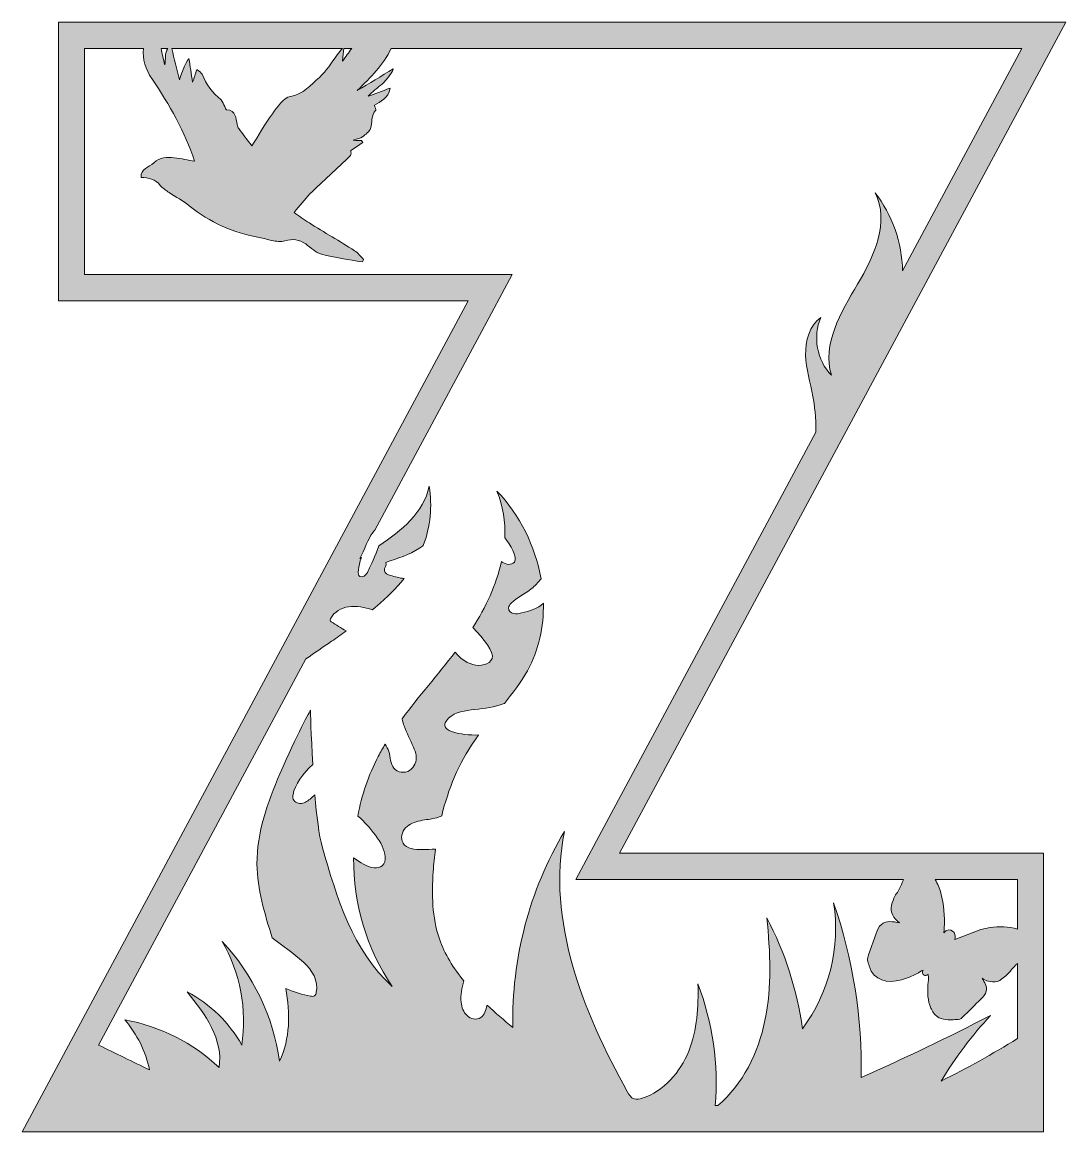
# Model space of a CAD drawing. Header units: millimetres. Extents: x 102 to 872, y -309 to -31.
# Drawn here: x 752.3 to 871.7, y -158.2 to -31.2 of the extents above; entities that cross this region are included whole.
import ezdxf

# ---------------------------------------------------------------- set-up
doc = ezdxf.new("R2010")
doc.units = ezdxf.units.MM
doc.header["$MEASUREMENT"] = 0
doc.layers.add('Layer 7', color=7, linetype='Continuous')

msp = doc.modelspace()

# ---------------------------------------------------------------- hatches: boundary and pattern name
at = {"layer": 'Layer 7'}
h = msp.add_hatch(color=1, dxfattribs=at)
h.dxf.hatch_style = 2
h.paths.add_polyline_path([(871.66, -31.24), (756.41, -31.24), (756.41, -63.11), (803.31, -63.11), (752.27, -158.24), (869.12, -158.24), (869.12, -126.36), (820.62, -126.36)])
edge = h.paths.add_edge_path()
edge.add_spline(control_points=[(789.97, -34.24), (789.63, -34.7), (789.29, -35.18), (788.92, -35.69), (788.99, -35.06), (789.03, -34.64), (789.07, -34.24), (789.07, -34.24), (789.97, -34.24), (789.97, -34.24)], knot_values=[0, 0, 0, 0, 1, 1, 1, 2, 2, 2, 3, 3, 3, 3], degree=3, periodic=1)
edge = h.paths.add_edge_path()
edge.add_spline(control_points=[(788.93, -34.24), (788.66, -34.47), (788.5, -34.74), (788.31, -34.99), (787.65, -35.86), (787.08, -36.84), (786.27, -37.55), (785.28, -38.41), (784.48, -39.5), (782.93, -39.74), (782.16, -39.86), (781.46, -40.96), (780.89, -41.73), (780.01, -42.94), (779.28, -44.24), (778.55, -45.4), (777.98, -44.65), (777.5, -44.03), (777.04, -43.41), (776.95, -43.29), (776.91, -43.12), (776.87, -42.96), (776.68, -42.24), (776.76, -41.33), (775.65, -41.25), (775.57, -41.25), (775.51, -41.02), (775.44, -40.9), (775.31, -40.64), (775.22, -40.32), (775.02, -40.14), (774.06, -39.32), (773.32, -38.35), (772.84, -37.18), (772.76, -37), (772.53, -36.89), (772.26, -36.65), (772.07, -37.19), (771.94, -37.59), (771.76, -38.12), (771.61, -37.12), (771.48, -36.25), (771.35, -35.39), (771.23, -35.37), (770.52, -36.9), (770.25, -37.82), (769.95, -36.59), (769.67, -35.44), (769.38, -34.24), (769.38, -34.24), (788.93, -34.24), (788.93, -34.24)], knot_values=[0, 0, 0, 0, 1, 1, 1, 2, 2, 2, 3, 3, 3, 4, 4, 4, 5, 5, 5, 6, 6, 6, 7, 7, 7, 8, 8, 8, 9, 9, 9, 10, 10, 10, 11, 11, 11, 12, 12, 12, 13, 13, 13, 14, 14, 14, 15, 15, 15, 16, 16, 16, 17, 17, 17, 17], degree=3, periodic=1)
edge = h.paths.add_edge_path()
edge.add_spline(control_points=[(768.92, -34.24), (768.53, -34.76), (768.73, -35.43), (768.58, -36.13), (768.42, -35.43), (768.28, -34.82), (768.15, -34.24), (768.15, -34.24), (768.92, -34.24), (768.92, -34.24)], knot_values=[0, 0, 0, 0, 1, 1, 1, 2, 2, 2, 3, 3, 3, 3], degree=3, periodic=1)
edge = h.paths.add_edge_path()
edge.add_spline(control_points=[(866.12, -129.36), (866.12, -129.36), (866.12, -135.03), (866.12, -135.03), (865.11, -134.76), (864.04, -134.7), (863, -134.85), (861.53, -135.07), (860.33, -135.79), (858.96, -136.22), (859.06, -135.97), (859.06, -135.7), (858.89, -135.44), (858.7, -135.16), (858.35, -135.05), (858.03, -135.2), (857.89, -135.26), (857.79, -135.36), (857.7, -135.48), (857.73, -135.29), (857.75, -135.09), (857.76, -134.89), (857.83, -133.55), (857.72, -132.22), (857.37, -130.92), (857.22, -130.37), (857.01, -129.85), (856.72, -129.36), (856.72, -129.36), (866.12, -129.36), (866.12, -129.36)], knot_values=[0, 0, 0, 0, 1, 1, 1, 2, 2, 2, 3, 3, 3, 4, 4, 4, 5, 5, 5, 6, 6, 6, 7, 7, 7, 8, 8, 8, 9, 9, 9, 10, 10, 10, 10], degree=3, periodic=1)
edge = h.paths.add_edge_path()
edge.add_spline(control_points=[(853.08, -129.36), (853.07, -129.4), (853.06, -129.45), (853.05, -129.48), (852.92, -129.79), (852.78, -130.1), (852.64, -130.4), (852.6, -130.5), (852.56, -130.6), (852.5, -130.69), (852.37, -130.88), (852.2, -131.06), (852.1, -131.26), (851.95, -131.59), (851.83, -131.94), (851.74, -132.29), (851.52, -133.16), (851.99, -133.78), (852.62, -134.33), (851.93, -134.17), (851.11, -134.03), (850.57, -134.5), (850.26, -134.76), (850.12, -135.15), (849.98, -135.53), (849.98, -135.53), (849.11, -138), (849.11, -138), (849.04, -138.2), (848.97, -138.39), (848.99, -138.6), (848.99, -138.72), (849.03, -138.84), (849.07, -138.95), (849.1, -139.05), (849.13, -139.15), (849.16, -139.25), (849.71, -140.99), (851.23, -141.27), (852.87, -140.84), (853.49, -140.68), (854.08, -140.42), (854.65, -140.13), (854.83, -140.03), (855.09, -139.82), (855.34, -139.75), (855.29, -139.84), (855.27, -139.94), (855.28, -140.05), (855.29, -140.21), (855.39, -140.32), (855.55, -140.33), (855.61, -140.34), (855.66, -140.33), (855.71, -140.32), (855.74, -140.32), (855.78, -140.31), (855.82, -140.28), (855.85, -140.26), (855.89, -140.24), (855.92, -140.22), (855.99, -140.61), (855.91, -141.13), (855.89, -141.39), (855.83, -142.28), (855.85, -143.24), (856.23, -144.07), (856.39, -144.45), (856.64, -144.84), (856.98, -145.08), (857.36, -145.35), (858.57, -145.5), (858.77, -145.42), (859.02, -145.33), (859.29, -145.44), (859.54, -145.35), (859.66, -145.31), (859.76, -145.21), (859.86, -145.12), (860.56, -144.43), (861.25, -143.74), (861.95, -143.05), (862.21, -142.79), (862.48, -142.51), (862.57, -142.16), (862.69, -141.63), (862.38, -141.12), (862.08, -140.67), (862.22, -140.88), (863.01, -141.07), (863.28, -141.09), (863.67, -141.13), (864.05, -140.99), (864.36, -140.74), (864.75, -140.42), (865.17, -140.11), (865.47, -139.68), (865.6, -139.51), (865.74, -139.34), (865.9, -139.18), (865.97, -139.11), (866.04, -139.04), (866.12, -138.97), (866.12, -138.97), (866.12, -147.56), (866.12, -147.56), (863.3, -149.33), (860.38, -150.96), (857.39, -152.43), (859.02, -149.75), (860.93, -147.23), (863.06, -144.92), (858.19, -147.44), (853.26, -149.81), (848.25, -152.03), (848.39, -145.25), (847.32, -138.44), (845.1, -132.03), (845.91, -137.05), (844.59, -142.38), (841.53, -146.44), (840.93, -142.02), (839.54, -137.7), (837.45, -133.75), (837.87, -137.65), (838.05, -141.63), (837.25, -145.48), (836.49, -149.18), (834.73, -152.78), (831.86, -155.24), (831.86, -155.24), (831.56, -155.24), (831.56, -155.24), (831.94, -150.52), (831.26, -145.73), (829.58, -141.3), (829.66, -143.91), (829.49, -146.57), (828.52, -149), (827.56, -151.42), (825.69, -153.58), (823.21, -154.4), (822.91, -154.5), (822.59, -154.57), (822.29, -154.47), (821.91, -154.35), (821.69, -153.97), (821.49, -153.62), (816.42, -144.51), (812.26, -134.08), (814.3, -123.86), (810.3, -130.6), (808.23, -138.47), (808.4, -146.31), (807.41, -145.48), (806.41, -144.62), (805.45, -143.73), (805.31, -144.29), (805.19, -144.85), (804.73, -145.16), (804.25, -145.48), (803.57, -145.33), (803.16, -144.94), (802.74, -144.55), (802.55, -143.97), (802.49, -143.4), (802.4, -142.56), (802.57, -141.76), (802.8, -140.96), (801.6, -139.51), (800.61, -137.93), (800, -136.15), (799.16, -133.7), (799.11, -131.05), (799.29, -128.47), (799.35, -127.61), (799.44, -126.75), (799.55, -125.9), (799.04, -125.91), (798.53, -125.91), (798.02, -125.92), (797.22, -125.94), (796.26, -125.88), (795.84, -125.19), (795.51, -124.64), (795.7, -123.9), (796.13, -123.44), (796.57, -122.98), (797.2, -122.75), (797.82, -122.63), (798.44, -122.5), (799.08, -122.46), (799.69, -122.29), (799.89, -122.24), (800.07, -122.17), (800.26, -122.09), (801.01, -119.02), (802.2, -116.08), (804, -113.49), (804.15, -113.27), (804.31, -113.04), (804.48, -112.82), (803.43, -112.84), (802.38, -112.77), (801.39, -112.42), (801.04, -112.3), (800.66, -112.09), (800.63, -111.72), (800.61, -111.53), (800.7, -111.35), (800.81, -111.19), (801.41, -110.32), (802.57, -110.09), (803.62, -109.95), (804.74, -109.81), (805.88, -109.7), (806.97, -109.38), (807.12, -109.34), (807.27, -109.28), (807.43, -109.21), (808.4, -108.03), (809.33, -106.82), (810.07, -105.48), (811.38, -103.1), (811.95, -100.43), (811.9, -97.73), (811.26, -98.35), (810.28, -98.63), (809.38, -98.85), (809.08, -98.93), (808.76, -99), (808.46, -98.93), (808.15, -98.86), (807.87, -98.59), (807.89, -98.28), (807.91, -98.07), (808.06, -97.89), (808.21, -97.74), (808.89, -97.09), (809.76, -96.68), (810.51, -96.11), (810.95, -95.77), (811.29, -95.36), (811.63, -94.94), (810.98, -91.22), (809.19, -87.63), (806.57, -84.9), (807.29, -86.62), (807.56, -88.43), (807.47, -90.25), (808.17, -91.06), (808.92, -92.42), (808.59, -93.03), (808.25, -93.42), (807.6, -93.33), (807.17, -93.03), (807.15, -93.01), (807.12, -92.99), (807.1, -92.97), (806.51, -95.62), (805.3, -98.22), (803.81, -100.53), (805.07, -101.73), (806.29, -103.38), (806.04, -104.05), (805.9, -104.43), (805.52, -104.66), (805.14, -104.77), (804.27, -105.01), (803.34, -104.69), (802.62, -104.16), (802.41, -104.01), (802.11, -103.71), (801.8, -103.35), (799.82, -105.93), (797.64, -108.37), (795.73, -110.98), (795.81, -111.31), (795.88, -111.6), (795.96, -111.79), (796.29, -112.61), (796.67, -113.4), (797.02, -114.21), (797.16, -114.52), (797.29, -114.84), (797.34, -115.17), (797.43, -115.83), (797.14, -116.53), (796.59, -116.88), (796.03, -117.23), (795.22, -117.14), (794.8, -116.63), (794.37, -116.11), (794.42, -115.35), (794.21, -114.71), (794.12, -114.41), (793.97, -114.14), (793.79, -113.88), (793.52, -114.33), (793.26, -114.79), (793.01, -115.27), (791.89, -117.41), (791.11, -119.72), (790.66, -122.1), (790.7, -122.13), (790.74, -122.16), (790.78, -122.2), (791.89, -123.19), (793.71, -125.22), (793.8, -126.76), (793.83, -127.13), (793.75, -127.54), (793.46, -127.79), (793.22, -128.01), (792.87, -128.06), (792.54, -128.03), (791.66, -127.95), (790.94, -127.38), (790.19, -126.88), (790.16, -132.08), (791.65, -137.3), (794.61, -141.6), (790.09, -137.57), (788.24, -131.42), (786.59, -125.6), (786.23, -124.33), (785.96, -122.08), (785.75, -119.68), (785.66, -119.77), (785.56, -119.86), (785.46, -119.94), (785.13, -120.23), (784.79, -120.53), (784.37, -120.63), (783.95, -120.73), (783.43, -120.56), (783.28, -120.16), (783.22, -119.99), (783.24, -119.8), (783.26, -119.62), (783.44, -118.55), (784.44, -117.2), (785.51, -116.18), (785.32, -112.84), (785.24, -109.99), (785.24, -109.99), (785.24, -109.99), (783.7, -112.7), (781.75, -117.25), (780.34, -120.54), (779.1, -124), (779.13, -127.58), (779.16, -130.47), (780, -133.25), (780.87, -136.03), (782.06, -136.95), (783.3, -137.81), (784.44, -138.81), (785.44, -139.69), (786.21, -141.01), (785.91, -142.3), (785.88, -142.44), (785.83, -142.58), (785.72, -142.66), (785.58, -142.76), (785.4, -142.74), (785.24, -142.71), (784.39, -142.57), (783.42, -142.27), (782.43, -141.83), (782.94, -144.67), (782.94, -147.58), (781.71, -150.15), (781, -145.06), (778.68, -140.2), (775.15, -136.46), (777.2, -140.01), (778.01, -144.27), (777.39, -148.32), (775.96, -145.74), (773.77, -143.59), (771.16, -142.23), (773.18, -144.75), (775.32, -147.7), (774.79, -150.88), (771.83, -148.07), (768.02, -146.14), (764, -145.42), (765.41, -147.05), (766.4, -149.04), (766.85, -151.16), (764.9, -150.21), (762.95, -149.26), (761, -148.31), (761, -148.31), (784.72, -104.12), (784.72, -104.12), (785.69, -103.42), (786.7, -102.76), (787.66, -102.1), (788.23, -101.71), (788.79, -101.3), (789.34, -100.89), (788.75, -100.59), (788.18, -100.22), (787.63, -99.85), (787.58, -99.82), (787.53, -99.78), (787.51, -99.73), (787.49, -99.66), (787.52, -99.59), (787.55, -99.53), (788.45, -97.83), (790.56, -97.88), (792.34, -98.5), (792.51, -98.35), (792.69, -98.21), (792.86, -98.06), (793.97, -97.09), (795.04, -96.06), (795.96, -94.92), (795.43, -94.85), (794.9, -94.7), (794.39, -94.56), (794.1, -94.47), (793.75, -94.32), (793.7, -94.02), (793.66, -93.69), (794.01, -93.36), (793.87, -93.06), (795.2, -92.63), (796.55, -92.2), (797.73, -91.45), (797.88, -91.35), (798.02, -91.24), (798.16, -91.13), (798.96, -88.98), (799.21, -86.62), (798.83, -84.36), (798.22, -87.36), (795.68, -89.41), (793.08, -91.17), (792.69, -92.27), (792.08, -93.51), (791.94, -93.87), (791.75, -94.32), (791.35, -94.88), (790.9, -94.67), (790.57, -94.52), (790.73, -93.57), (791.07, -92.5), (791.01, -92.54), (790.94, -92.58), (790.88, -92.63), (790.88, -92.63), (791.29, -91.86), (791.29, -91.86), (791.72, -90.72), (792.28, -89.62), (792.63, -89.37), (792.63, -89.37), (805.96, -64.53), (805.96, -64.53), (805.96, -64.53), (808.33, -60.11), (808.33, -60.11), (808.33, -60.11), (803.31, -60.11), (803.31, -60.11), (803.31, -60.11), (759.41, -60.11), (759.41, -60.11), (759.41, -60.11), (759.41, -34.24), (759.41, -34.24), (759.41, -34.24), (766.13, -34.24), (766.13, -34.24), (766.02, -35.48), (766.38, -36.63), (767.1, -37.7), (769.13, -40.67), (770.89, -43.78), (771.99, -47.16), (771.27, -47.03), (770.47, -46.84), (769.67, -46.76), (768.84, -46.68), (768.04, -46.65), (767.32, -47.33), (766.77, -47.86), (765.8, -47.98), (765.88, -49.02), (766.73, -49.03), (767.5, -49.17), (768.07, -49.91), (768.33, -50.24), (768.72, -50.48), (769.07, -50.73), (769.84, -51.25), (770.68, -51.67), (771.39, -52.25), (773.74, -54.18), (776.42, -55.34), (779.4, -55.87), (779.88, -55.95), (780.35, -56.15), (780.83, -56.22), (781.32, -56.3), (781.87, -56.41), (782.32, -56.27), (783.21, -56), (783.97, -56.11), (784.7, -56.62), (785.3, -57.03), (785.85, -57.63), (786.51, -57.8), (788.05, -58.2), (789.63, -58.4), (791.2, -58.67), (791.24, -58.58), (791.28, -58.48), (791.32, -58.38), (790.98, -58.05), (790.69, -57.63), (790.3, -57.39), (788.59, -56.31), (786.84, -55.28), (785.12, -54.22), (784.52, -53.85), (783.95, -53.42), (783.37, -53.02), (784.04, -52.24), (784.58, -51.54), (785.19, -50.9), (785.92, -50.15), (786.7, -49.45), (787.46, -48.73), (788.25, -47.99), (789.07, -47.27), (789.83, -46.51), (789.95, -46.39), (789.86, -46.06), (789.87, -45.94), (790.35, -45.61), (790.79, -45.31), (791.23, -45), (791.19, -44.93), (791.14, -44.86), (791.09, -44.79), (790.85, -44.78), (790.6, -44.77), (790.15, -44.75), (790.64, -44.57), (790.97, -44.53), (791.2, -44.35), (791.56, -44.09), (792.01, -43.78), (792.12, -43.39), (792.34, -42.71), (792.14, -41.92), (792.71, -41.32), (792.78, -41.24), (792.63, -40.96), (792.58, -40.73), (793.24, -40.29), (794.17, -40.03), (794.35, -38.78), (793.39, -39.14), (792.62, -39.43), (791.84, -39.72), (792.34, -39.18), (792.9, -38.77), (793.44, -38.32), (793.96, -37.88), (794.79, -36.69), (794.71, -36.58), (793.34, -37.41), (791.98, -38.24), (790.61, -39.06), (792.1, -37.56), (793.6, -36.14), (794.48, -34.24), (794.48, -34.24), (866.65, -34.24), (866.65, -34.24), (866.65, -34.24), (852.99, -59.69), (852.99, -59.69), (852.92, -56.48), (851.82, -53.28), (849.85, -50.75), (851.53, -54.07), (849.74, -58.04), (847.84, -61.24), (845.93, -64.44), (843.79, -68.08), (844.84, -71.65), (843.18, -69.95), (842.69, -67.21), (843.64, -65.03), (842.34, -65.98), (841.85, -67.72), (841.9, -69.33), (841.96, -70.93), (842.45, -72.49), (842.73, -74.07), (842.9, -75.01), (843.09, -76.57), (843.08, -78.15), (843.08, -78.15), (817.98, -124.94), (817.98, -124.94), (817.98, -124.94), (815.61, -129.36), (815.61, -129.36), (815.61, -129.36), (820.62, -129.36), (820.62, -129.36), (820.62, -129.36), (853.08, -129.36), (853.08, -129.36)], knot_values=[0, 0, 0, 0, 1, 1, 1, 2, 2, 2, 3, 3, 3, 4, 4, 4, 5, 5, 5, 6, 6, 6, 7, 7, 7, 8, 8, 8, 9, 9, 9, 10, 10, 10, 11, 11, 11, 12, 12, 12, 13, 13, 13, 14, 14, 14, 15, 15, 15, 16, 16, 16, 17, 17, 17, 18, 18, 18, 19, 19, 19, 20, 20, 20, 21, 21, 21, 22, 22, 22, 23, 23, 23, 24, 24, 24, 25, 25, 25, 26, 26, 26, 27, 27, 27, 28, 28, 28, 29, 29, 29, 30, 30, 30, 31, 31, 31, 32, 32, 32, 33, 33, 33, 34, 34, 34, 35, 35, 35, 36, 36, 36, 37, 37, 37, 38, 38, 38, 39, 39, 39, 40, 40, 40, 41, 41, 41, 42, 42, 42, 43, 43, 43, 44, 44, 44, 45, 45, 45, 46, 46, 46, 47, 47, 47, 48, 48, 48, 49, 49, 49, 50, 50, 50, 51, 51, 51, 52, 52, 52, 53, 53, 53, 54, 54, 54, 55, 55, 55, 56, 56, 56, 57, 57, 57, 58, 58, 58, 59, 59, 59, 60, 60, 60, 61, 61, 61, 62, 62, 62, 63, 63, 63, 64, 64, 64, 65, 65, 65, 66, 66, 66, 67, 67, 67, 68, 68, 68, 69, 69, 69, 70, 70, 70, 71, 71, 71, 72, 72, 72, 73, 73, 73, 74, 74, 74, 75, 75, 75, 76, 76, 76, 77, 77, 77, 78, 78, 78, 79, 79, 79, 80, 80, 80, 81, 81, 81, 82, 82, 82, 83, 83, 83, 84, 84, 84, 85, 85, 85, 86, 86, 86, 87, 87, 87, 88, 88, 88, 89, 89, 89, 90, 90, 90, 91, 91, 91, 92, 92, 92, 93, 93, 93, 94, 94, 94, 95, 95, 95, 96, 96, 96, 97, 97, 97, 98, 98, 98, 99, 99, 99, 100, 100, 100, 101, 101, 101, 102, 102, 102, 103, 103, 103, 104, 104, 104, 105, 105, 105, 106, 106, 106, 107, 107, 107, 108, 108, 108, 109, 109, 109, 110, 110, 110, 111, 111, 111, 112, 112, 112, 113, 113, 113, 114, 114, 114, 115, 115, 115, 116, 116, 116, 117, 117, 117, 118, 118, 118, 119, 119, 119, 120, 120, 120, 121, 121, 121, 122, 122, 122, 123, 123, 123, 124, 124, 124, 125, 125, 125, 126, 126, 126, 127, 127, 127, 128, 128, 128, 129, 129, 129, 130, 130, 130, 131, 131, 131, 132, 132, 132, 133, 133, 133, 134, 134, 134, 135, 135, 135, 136, 136, 136, 137, 137, 137, 138, 138, 138, 139, 139, 139, 140, 140, 140, 141, 141, 141, 142, 142, 142, 143, 143, 143, 144, 144, 144, 145, 145, 145, 146, 146, 146, 147, 147, 147, 148, 148, 148, 149, 149, 149, 150, 150, 150, 151, 151, 151, 152, 152, 152, 153, 153, 153, 154, 154, 154, 155, 155, 155, 156, 156, 156, 157, 157, 157, 158, 158, 158, 159, 159, 159, 160, 160, 160, 161, 161, 161, 162, 162, 162, 163, 163, 163, 164, 164, 164, 165, 165, 165, 166, 166, 166, 167, 167, 167, 168, 168, 168, 169, 169, 169, 170, 170, 170, 171, 171, 171, 172, 172, 172, 173, 173, 173, 174, 174, 174, 175, 175, 175, 176, 176, 176, 177, 177, 177, 178, 178, 178, 179, 179, 179, 180, 180, 180, 181, 181, 181, 182, 182, 182, 183, 183, 183, 184, 184, 184, 185, 185, 185, 186, 186, 186, 187, 187, 187, 188, 188, 188, 189, 189, 189, 190, 190, 190, 191, 191, 191, 192, 192, 192, 193, 193, 193, 194, 194, 194, 195, 195, 195, 196, 196, 196, 197, 197, 197, 198, 198, 198, 199, 199, 199, 200, 200, 200, 201, 201, 201, 202, 202, 202, 203, 203, 203, 204, 204, 204, 205, 205, 205, 206, 206, 206, 207, 207, 207, 207], degree=3, periodic=1)

# ---------------------------------------------------------------- linework, layer by layer
at = {"layer": 'Layer 7', "lineweight": 0}
msp.add_lwpolyline([(871.66, -31.24), (756.41, -31.24), (756.41, -63.11), (803.31, -63.11), (752.27, -158.24), (869.12, -158.24), (869.12, -126.36), (820.62, -126.36), (871.66, -31.24)], dxfattribs=at)
for points, knots in [([(853.08, -129.36), (853.07, -129.4), (853.06, -129.45), (853.05, -129.48), (852.92, -129.79), (852.78, -130.1), (852.64, -130.4), (852.6, -130.5), (852.56, -130.6), (852.5, -130.69), (852.37, -130.88), (852.2, -131.06), (852.1, -131.26), (851.95, -131.59), (851.83, -131.94), (851.74, -132.29), (851.52, -133.16), (851.99, -133.78), (852.62, -134.33), (851.93, -134.17), (851.11, -134.03), (850.57, -134.5), (850.26, -134.76), (850.12, -135.15), (849.98, -135.53), (849.98, -135.53), (849.11, -138), (849.11, -138), (849.04, -138.2), (848.97, -138.39), (848.99, -138.6), (848.99, -138.72), (849.03, -138.84), (849.07, -138.95), (849.1, -139.05), (849.13, -139.15), (849.16, -139.25), (849.71, -140.99), (851.23, -141.27), (852.87, -140.84), (853.49, -140.68), (854.08, -140.42), (854.65, -140.13), (854.83, -140.03), (855.09, -139.82), (855.34, -139.75), (855.29, -139.84), (855.27, -139.94), (855.28, -140.05), (855.29, -140.21), (855.39, -140.32), (855.55, -140.33), (855.61, -140.34), (855.66, -140.33), (855.71, -140.32), (855.74, -140.32), (855.78, -140.31), (855.82, -140.28), (855.85, -140.26), (855.89, -140.24), (855.92, -140.22), (855.99, -140.61), (855.91, -141.13), (855.89, -141.39), (855.83, -142.28), (855.85, -143.24), (856.23, -144.07), (856.39, -144.45), (856.64, -144.84), (856.98, -145.08), (857.36, -145.35), (858.57, -145.5), (858.77, -145.42), (859.02, -145.33), (859.29, -145.44), (859.54, -145.35), (859.66, -145.31), (859.76, -145.21), (859.86, -145.12), (860.56, -144.43), (861.25, -143.74), (861.95, -143.05), (862.21, -142.79), (862.48, -142.51), (862.57, -142.16), (862.69, -141.63), (862.38, -141.12), (862.08, -140.67), (862.22, -140.88), (863.01, -141.07), (863.28, -141.09), (863.67, -141.13), (864.05, -140.99), (864.36, -140.74), (864.75, -140.42), (865.17, -140.11), (865.47, -139.68), (865.6, -139.51), (865.74, -139.34), (865.9, -139.18), (865.97, -139.11), (866.04, -139.04), (866.12, -138.97), (866.12, -138.97), (866.12, -147.56), (866.12, -147.56), (863.3, -149.33), (860.38, -150.96), (857.39, -152.43), (859.02, -149.75), (860.93, -147.23), (863.06, -144.92), (858.19, -147.44), (853.26, -149.81), (848.25, -152.03), (848.39, -145.25), (847.32, -138.44), (845.1, -132.03), (845.91, -137.05), (844.59, -142.38), (841.53, -146.44), (840.93, -142.02), (839.54, -137.7), (837.45, -133.75), (837.87, -137.65), (838.05, -141.63), (837.25, -145.48), (836.49, -149.18), (834.73, -152.78), (831.86, -155.24), (831.86, -155.24), (831.56, -155.24), (831.56, -155.24), (831.94, -150.52), (831.26, -145.73), (829.58, -141.3), (829.66, -143.91), (829.49, -146.57), (828.52, -149), (827.56, -151.42), (825.69, -153.58), (823.21, -154.4), (822.91, -154.5), (822.59, -154.57), (822.29, -154.47), (821.91, -154.35), (821.69, -153.97), (821.49, -153.62), (816.42, -144.51), (812.26, -134.08), (814.3, -123.86), (810.3, -130.6), (808.23, -138.47), (808.4, -146.31), (807.41, -145.48), (806.41, -144.62), (805.45, -143.73), (805.31, -144.29), (805.19, -144.85), (804.73, -145.16), (804.25, -145.48), (803.57, -145.33), (803.16, -144.94), (802.74, -144.55), (802.55, -143.97), (802.49, -143.4), (802.4, -142.56), (802.57, -141.76), (802.8, -140.96), (801.6, -139.51), (800.61, -137.93), (800, -136.15), (799.16, -133.7), (799.11, -131.05), (799.29, -128.47), (799.35, -127.61), (799.44, -126.75), (799.55, -125.9), (799.04, -125.91), (798.53, -125.91), (798.02, -125.92), (797.22, -125.94), (796.26, -125.88), (795.84, -125.19), (795.51, -124.64), (795.7, -123.9), (796.13, -123.44), (796.57, -122.98), (797.2, -122.75), (797.82, -122.63), (798.44, -122.5), (799.08, -122.46), (799.69, -122.29), (799.89, -122.24), (800.07, -122.17), (800.26, -122.09), (801.01, -119.02), (802.2, -116.08), (804, -113.49), (804.15, -113.27), (804.31, -113.04), (804.48, -112.82), (803.43, -112.84), (802.38, -112.77), (801.39, -112.42), (801.04, -112.3), (800.66, -112.09), (800.63, -111.72), (800.61, -111.53), (800.7, -111.35), (800.81, -111.19), (801.41, -110.32), (802.57, -110.09), (803.62, -109.95), (804.74, -109.81), (805.88, -109.7), (806.97, -109.38), (807.12, -109.34), (807.27, -109.28), (807.43, -109.21), (808.4, -108.03), (809.33, -106.82), (810.07, -105.48), (811.38, -103.1), (811.95, -100.43), (811.9, -97.73), (811.26, -98.35), (810.28, -98.63), (809.38, -98.85), (809.08, -98.93), (808.76, -99), (808.46, -98.93), (808.15, -98.86), (807.87, -98.59), (807.89, -98.28), (807.91, -98.07), (808.06, -97.89), (808.21, -97.74), (808.89, -97.09), (809.76, -96.68), (810.51, -96.11), (810.95, -95.77), (811.29, -95.36), (811.63, -94.94), (810.98, -91.22), (809.19, -87.63), (806.57, -84.9), (807.29, -86.62), (807.56, -88.43), (807.47, -90.25), (808.17, -91.06), (808.92, -92.42), (808.59, -93.03), (808.25, -93.42), (807.6, -93.33), (807.17, -93.03), (807.15, -93.01), (807.12, -92.99), (807.1, -92.97), (806.51, -95.62), (805.3, -98.22), (803.81, -100.53), (805.07, -101.73), (806.29, -103.38), (806.04, -104.05), (805.9, -104.43), (805.52, -104.66), (805.14, -104.77), (804.27, -105.01), (803.34, -104.69), (802.62, -104.16), (802.41, -104.01), (802.11, -103.71), (801.8, -103.35), (799.82, -105.93), (797.64, -108.37), (795.73, -110.98), (795.81, -111.31), (795.88, -111.6), (795.96, -111.79), (796.29, -112.61), (796.67, -113.4), (797.02, -114.21), (797.16, -114.52), (797.29, -114.84), (797.34, -115.17), (797.43, -115.83), (797.14, -116.53), (796.59, -116.88), (796.03, -117.23), (795.22, -117.14), (794.8, -116.63), (794.37, -116.11), (794.42, -115.35), (794.21, -114.71), (794.12, -114.41), (793.97, -114.14), (793.79, -113.88), (793.52, -114.33), (793.26, -114.79), (793.01, -115.27), (791.89, -117.41), (791.11, -119.72), (790.66, -122.1), (790.7, -122.13), (790.74, -122.16), (790.78, -122.2), (791.89, -123.19), (793.71, -125.22), (793.8, -126.76), (793.83, -127.13), (793.75, -127.54), (793.46, -127.79), (793.22, -128.01), (792.87, -128.06), (792.54, -128.03), (791.66, -127.95), (790.94, -127.38), (790.19, -126.88), (790.16, -132.08), (791.65, -137.3), (794.61, -141.6), (790.09, -137.57), (788.24, -131.42), (786.59, -125.6), (786.23, -124.33), (785.96, -122.08), (785.75, -119.68), (785.66, -119.77), (785.56, -119.86), (785.46, -119.94), (785.13, -120.23), (784.79, -120.53), (784.37, -120.63), (783.95, -120.73), (783.43, -120.56), (783.28, -120.16), (783.22, -119.99), (783.24, -119.8), (783.26, -119.62), (783.44, -118.55), (784.44, -117.2), (785.51, -116.18), (785.32, -112.84), (785.24, -109.99), (785.24, -109.99), (785.24, -109.99), (783.7, -112.7), (781.75, -117.25), (780.34, -120.54), (779.1, -124), (779.13, -127.58), (779.16, -130.47), (780, -133.25), (780.87, -136.03), (782.06, -136.95), (783.3, -137.81), (784.44, -138.81), (785.44, -139.69), (786.21, -141.01), (785.91, -142.3), (785.88, -142.44), (785.83, -142.58), (785.72, -142.66), (785.58, -142.76), (785.4, -142.74), (785.24, -142.71), (784.39, -142.57), (783.42, -142.27), (782.43, -141.83), (782.94, -144.67), (782.94, -147.58), (781.71, -150.15), (781, -145.06), (778.68, -140.2), (775.15, -136.46), (777.2, -140.01), (778.01, -144.27), (777.39, -148.32), (775.96, -145.74), (773.77, -143.59), (771.16, -142.23), (773.18, -144.75), (775.32, -147.7), (774.79, -150.88), (771.83, -148.07), (768.02, -146.14), (764, -145.42), (765.41, -147.05), (766.4, -149.04), (766.85, -151.16), (764.9, -150.21), (762.95, -149.26), (761, -148.31), (761, -148.31), (784.72, -104.12), (784.72, -104.12), (785.69, -103.42), (786.7, -102.76), (787.66, -102.1), (788.23, -101.71), (788.79, -101.3), (789.34, -100.89), (788.75, -100.59), (788.18, -100.22), (787.63, -99.85), (787.58, -99.82), (787.53, -99.78), (787.51, -99.73), (787.49, -99.66), (787.52, -99.59), (787.55, -99.53), (788.45, -97.83), (790.56, -97.88), (792.34, -98.5), (792.51, -98.35), (792.69, -98.21), (792.86, -98.06), (793.97, -97.09), (795.04, -96.06), (795.96, -94.92), (795.43, -94.85), (794.9, -94.7), (794.39, -94.56), (794.1, -94.47), (793.75, -94.32), (793.7, -94.02), (793.66, -93.69), (794.01, -93.36), (793.87, -93.06), (795.2, -92.63), (796.55, -92.2), (797.73, -91.45), (797.88, -91.35), (798.02, -91.24), (798.16, -91.13), (798.96, -88.98), (799.21, -86.62), (798.83, -84.36), (798.22, -87.36), (795.68, -89.41), (793.08, -91.17), (792.69, -92.27), (792.08, -93.51), (791.94, -93.87), (791.75, -94.32), (791.35, -94.88), (790.9, -94.67), (790.57, -94.52), (790.73, -93.57), (791.07, -92.5), (791.01, -92.54), (790.94, -92.58), (790.88, -92.63), (790.88, -92.63), (791.29, -91.86), (791.29, -91.86), (791.72, -90.72), (792.28, -89.62), (792.63, -89.37), (792.63, -89.37), (805.96, -64.53), (805.96, -64.53), (805.96, -64.53), (808.33, -60.11), (808.33, -60.11), (808.33, -60.11), (803.31, -60.11), (803.31, -60.11), (803.31, -60.11), (759.41, -60.11), (759.41, -60.11), (759.41, -60.11), (759.41, -34.24), (759.41, -34.24), (759.41, -34.24), (766.13, -34.24), (766.13, -34.24), (766.02, -35.48), (766.38, -36.63), (767.1, -37.7), (769.13, -40.67), (770.89, -43.78), (771.99, -47.16), (771.27, -47.03), (770.47, -46.84), (769.67, -46.76), (768.84, -46.68), (768.04, -46.65), (767.32, -47.33), (766.77, -47.86), (765.8, -47.98), (765.88, -49.02), (766.73, -49.03), (767.5, -49.17), (768.07, -49.91), (768.33, -50.24), (768.72, -50.48), (769.07, -50.73), (769.84, -51.25), (770.68, -51.67), (771.39, -52.25), (773.74, -54.18), (776.42, -55.34), (779.4, -55.87), (779.88, -55.95), (780.35, -56.15), (780.83, -56.22), (781.32, -56.3), (781.87, -56.41), (782.32, -56.27), (783.21, -56), (783.97, -56.11), (784.7, -56.62), (785.3, -57.03), (785.85, -57.63), (786.51, -57.8), (788.05, -58.2), (789.63, -58.4), (791.2, -58.67), (791.24, -58.58), (791.28, -58.48), (791.32, -58.38), (790.98, -58.05), (790.69, -57.63), (790.3, -57.39), (788.59, -56.31), (786.84, -55.28), (785.12, -54.22), (784.52, -53.85), (783.95, -53.42), (783.37, -53.02), (784.04, -52.24), (784.58, -51.54), (785.19, -50.9), (785.92, -50.15), (786.7, -49.45), (787.46, -48.73), (788.25, -47.99), (789.07, -47.27), (789.83, -46.51), (789.95, -46.39), (789.86, -46.06), (789.87, -45.94), (790.35, -45.61), (790.79, -45.31), (791.23, -45), (791.19, -44.93), (791.14, -44.86), (791.09, -44.79), (790.85, -44.78), (790.6, -44.77), (790.15, -44.75), (790.64, -44.57), (790.97, -44.53), (791.2, -44.35), (791.56, -44.09), (792.01, -43.78), (792.12, -43.39), (792.34, -42.71), (792.14, -41.92), (792.71, -41.32), (792.78, -41.24), (792.63, -40.96), (792.58, -40.73), (793.24, -40.29), (794.17, -40.03), (794.35, -38.78), (793.39, -39.14), (792.62, -39.43), (791.84, -39.72), (792.34, -39.18), (792.9, -38.77), (793.44, -38.32), (793.96, -37.88), (794.79, -36.69), (794.71, -36.58), (793.34, -37.41), (791.98, -38.24), (790.61, -39.06), (792.1, -37.56), (793.6, -36.14), (794.48, -34.24), (794.48, -34.24), (866.65, -34.24), (866.65, -34.24), (866.65, -34.24), (852.99, -59.69), (852.99, -59.69), (852.92, -56.48), (851.82, -53.28), (849.85, -50.75), (851.53, -54.07), (849.74, -58.04), (847.84, -61.24), (845.93, -64.44), (843.79, -68.08), (844.84, -71.65), (843.18, -69.95), (842.69, -67.21), (843.64, -65.03), (842.34, -65.98), (841.85, -67.72), (841.9, -69.33), (841.96, -70.93), (842.45, -72.49), (842.73, -74.07), (842.9, -75.01), (843.09, -76.57), (843.08, -78.15), (843.08, -78.15), (817.98, -124.94), (817.98, -124.94), (817.98, -124.94), (815.61, -129.36), (815.61, -129.36), (815.61, -129.36), (820.62, -129.36), (820.62, -129.36), (820.62, -129.36), (853.08, -129.36), (853.08, -129.36)], [0, 0, 0, 0, 1, 1, 1, 2, 2, 2, 3, 3, 3, 4, 4, 4, 5, 5, 5, 6, 6, 6, 7, 7, 7, 8, 8, 8, 9, 9, 9, 10, 10, 10, 11, 11, 11, 12, 12, 12, 13, 13, 13, 14, 14, 14, 15, 15, 15, 16, 16, 16, 17, 17, 17, 18, 18, 18, 19, 19, 19, 20, 20, 20, 21, 21, 21, 22, 22, 22, 23, 23, 23, 24, 24, 24, 25, 25, 25, 26, 26, 26, 27, 27, 27, 28, 28, 28, 29, 29, 29, 30, 30, 30, 31, 31, 31, 32, 32, 32, 33, 33, 33, 34, 34, 34, 35, 35, 35, 36, 36, 36, 37, 37, 37, 38, 38, 38, 39, 39, 39, 40, 40, 40, 41, 41, 41, 42, 42, 42, 43, 43, 43, 44, 44, 44, 45, 45, 45, 46, 46, 46, 47, 47, 47, 48, 48, 48, 49, 49, 49, 50, 50, 50, 51, 51, 51, 52, 52, 52, 53, 53, 53, 54, 54, 54, 55, 55, 55, 56, 56, 56, 57, 57, 57, 58, 58, 58, 59, 59, 59, 60, 60, 60, 61, 61, 61, 62, 62, 62, 63, 63, 63, 64, 64, 64, 65, 65, 65, 66, 66, 66, 67, 67, 67, 68, 68, 68, 69, 69, 69, 70, 70, 70, 71, 71, 71, 72, 72, 72, 73, 73, 73, 74, 74, 74, 75, 75, 75, 76, 76, 76, 77, 77, 77, 78, 78, 78, 79, 79, 79, 80, 80, 80, 81, 81, 81, 82, 82, 82, 83, 83, 83, 84, 84, 84, 85, 85, 85, 86, 86, 86, 87, 87, 87, 88, 88, 88, 89, 89, 89, 90, 90, 90, 91, 91, 91, 92, 92, 92, 93, 93, 93, 94, 94, 94, 95, 95, 95, 96, 96, 96, 97, 97, 97, 98, 98, 98, 99, 99, 99, 100, 100, 100, 101, 101, 101, 102, 102, 102, 103, 103, 103, 104, 104, 104, 105, 105, 105, 106, 106, 106, 107, 107, 107, 108, 108, 108, 109, 109, 109, 110, 110, 110, 111, 111, 111, 112, 112, 112, 113, 113, 113, 114, 114, 114, 115, 115, 115, 116, 116, 116, 117, 117, 117, 118, 118, 118, 119, 119, 119, 120, 120, 120, 121, 121, 121, 122, 122, 122, 123, 123, 123, 124, 124, 124, 125, 125, 125, 126, 126, 126, 127, 127, 127, 128, 128, 128, 129, 129, 129, 130, 130, 130, 131, 131, 131, 132, 132, 132, 133, 133, 133, 134, 134, 134, 135, 135, 135, 136, 136, 136, 137, 137, 137, 138, 138, 138, 139, 139, 139, 140, 140, 140, 141, 141, 141, 142, 142, 142, 143, 143, 143, 144, 144, 144, 145, 145, 145, 146, 146, 146, 147, 147, 147, 148, 148, 148, 149, 149, 149, 150, 150, 150, 151, 151, 151, 152, 152, 152, 153, 153, 153, 154, 154, 154, 155, 155, 155, 156, 156, 156, 157, 157, 157, 158, 158, 158, 159, 159, 159, 160, 160, 160, 161, 161, 161, 162, 162, 162, 163, 163, 163, 164, 164, 164, 165, 165, 165, 166, 166, 166, 167, 167, 167, 168, 168, 168, 169, 169, 169, 170, 170, 170, 171, 171, 171, 172, 172, 172, 173, 173, 173, 174, 174, 174, 175, 175, 175, 176, 176, 176, 177, 177, 177, 178, 178, 178, 179, 179, 179, 180, 180, 180, 181, 181, 181, 182, 182, 182, 183, 183, 183, 184, 184, 184, 185, 185, 185, 186, 186, 186, 187, 187, 187, 188, 188, 188, 189, 189, 189, 190, 190, 190, 191, 191, 191, 192, 192, 192, 193, 193, 193, 194, 194, 194, 195, 195, 195, 196, 196, 196, 197, 197, 197, 198, 198, 198, 199, 199, 199, 200, 200, 200, 201, 201, 201, 202, 202, 202, 203, 203, 203, 204, 204, 204, 205, 205, 205, 206, 206, 206, 207, 207, 207, 207]), ([(768.92, -34.24), (768.53, -34.76), (768.73, -35.43), (768.58, -36.13), (768.42, -35.43), (768.28, -34.82), (768.15, -34.24), (768.15, -34.24), (768.92, -34.24), (768.92, -34.24)], [0, 0, 0, 0, 1, 1, 1, 2, 2, 2, 3, 3, 3, 3]), ([(788.93, -34.24), (788.66, -34.47), (788.5, -34.74), (788.31, -34.99), (787.65, -35.86), (787.08, -36.84), (786.27, -37.55), (785.28, -38.41), (784.48, -39.5), (782.93, -39.74), (782.16, -39.86), (781.46, -40.96), (780.89, -41.73), (780.01, -42.94), (779.28, -44.24), (778.55, -45.4), (777.98, -44.65), (777.5, -44.03), (777.04, -43.41), (776.95, -43.29), (776.91, -43.12), (776.87, -42.96), (776.68, -42.24), (776.76, -41.33), (775.65, -41.25), (775.57, -41.25), (775.51, -41.02), (775.44, -40.9), (775.31, -40.64), (775.22, -40.32), (775.02, -40.14), (774.06, -39.32), (773.32, -38.35), (772.84, -37.18), (772.76, -37), (772.53, -36.89), (772.26, -36.65), (772.07, -37.19), (771.94, -37.59), (771.76, -38.12), (771.61, -37.12), (771.48, -36.25), (771.35, -35.39), (771.23, -35.37), (770.52, -36.9), (770.25, -37.82), (769.95, -36.59), (769.67, -35.44), (769.38, -34.24), (769.38, -34.24), (788.93, -34.24), (788.93, -34.24)], [0, 0, 0, 0, 1, 1, 1, 2, 2, 2, 3, 3, 3, 4, 4, 4, 5, 5, 5, 6, 6, 6, 7, 7, 7, 8, 8, 8, 9, 9, 9, 10, 10, 10, 11, 11, 11, 12, 12, 12, 13, 13, 13, 14, 14, 14, 15, 15, 15, 16, 16, 16, 17, 17, 17, 17]), ([(789.97, -34.24), (789.63, -34.7), (789.29, -35.18), (788.92, -35.69), (788.99, -35.06), (789.03, -34.64), (789.07, -34.24), (789.07, -34.24), (789.97, -34.24), (789.97, -34.24)], [0, 0, 0, 0, 1, 1, 1, 2, 2, 2, 3, 3, 3, 3]), ([(866.12, -129.36), (866.12, -129.36), (866.12, -135.03), (866.12, -135.03), (865.11, -134.76), (864.04, -134.7), (863, -134.85), (861.53, -135.07), (860.33, -135.79), (858.96, -136.22), (859.06, -135.97), (859.06, -135.7), (858.89, -135.44), (858.7, -135.16), (858.35, -135.05), (858.03, -135.2), (857.89, -135.26), (857.79, -135.36), (857.7, -135.48), (857.73, -135.29), (857.75, -135.09), (857.76, -134.89), (857.83, -133.55), (857.72, -132.22), (857.37, -130.92), (857.22, -130.37), (857.01, -129.85), (856.72, -129.36), (856.72, -129.36), (866.12, -129.36), (866.12, -129.36)], [0, 0, 0, 0, 1, 1, 1, 2, 2, 2, 3, 3, 3, 4, 4, 4, 5, 5, 5, 6, 6, 6, 7, 7, 7, 8, 8, 8, 9, 9, 9, 10, 10, 10, 10])]:
    msp.add_open_spline(points, degree=3, knots=knots, dxfattribs=at)

doc.saveas('drawing.dxf')
